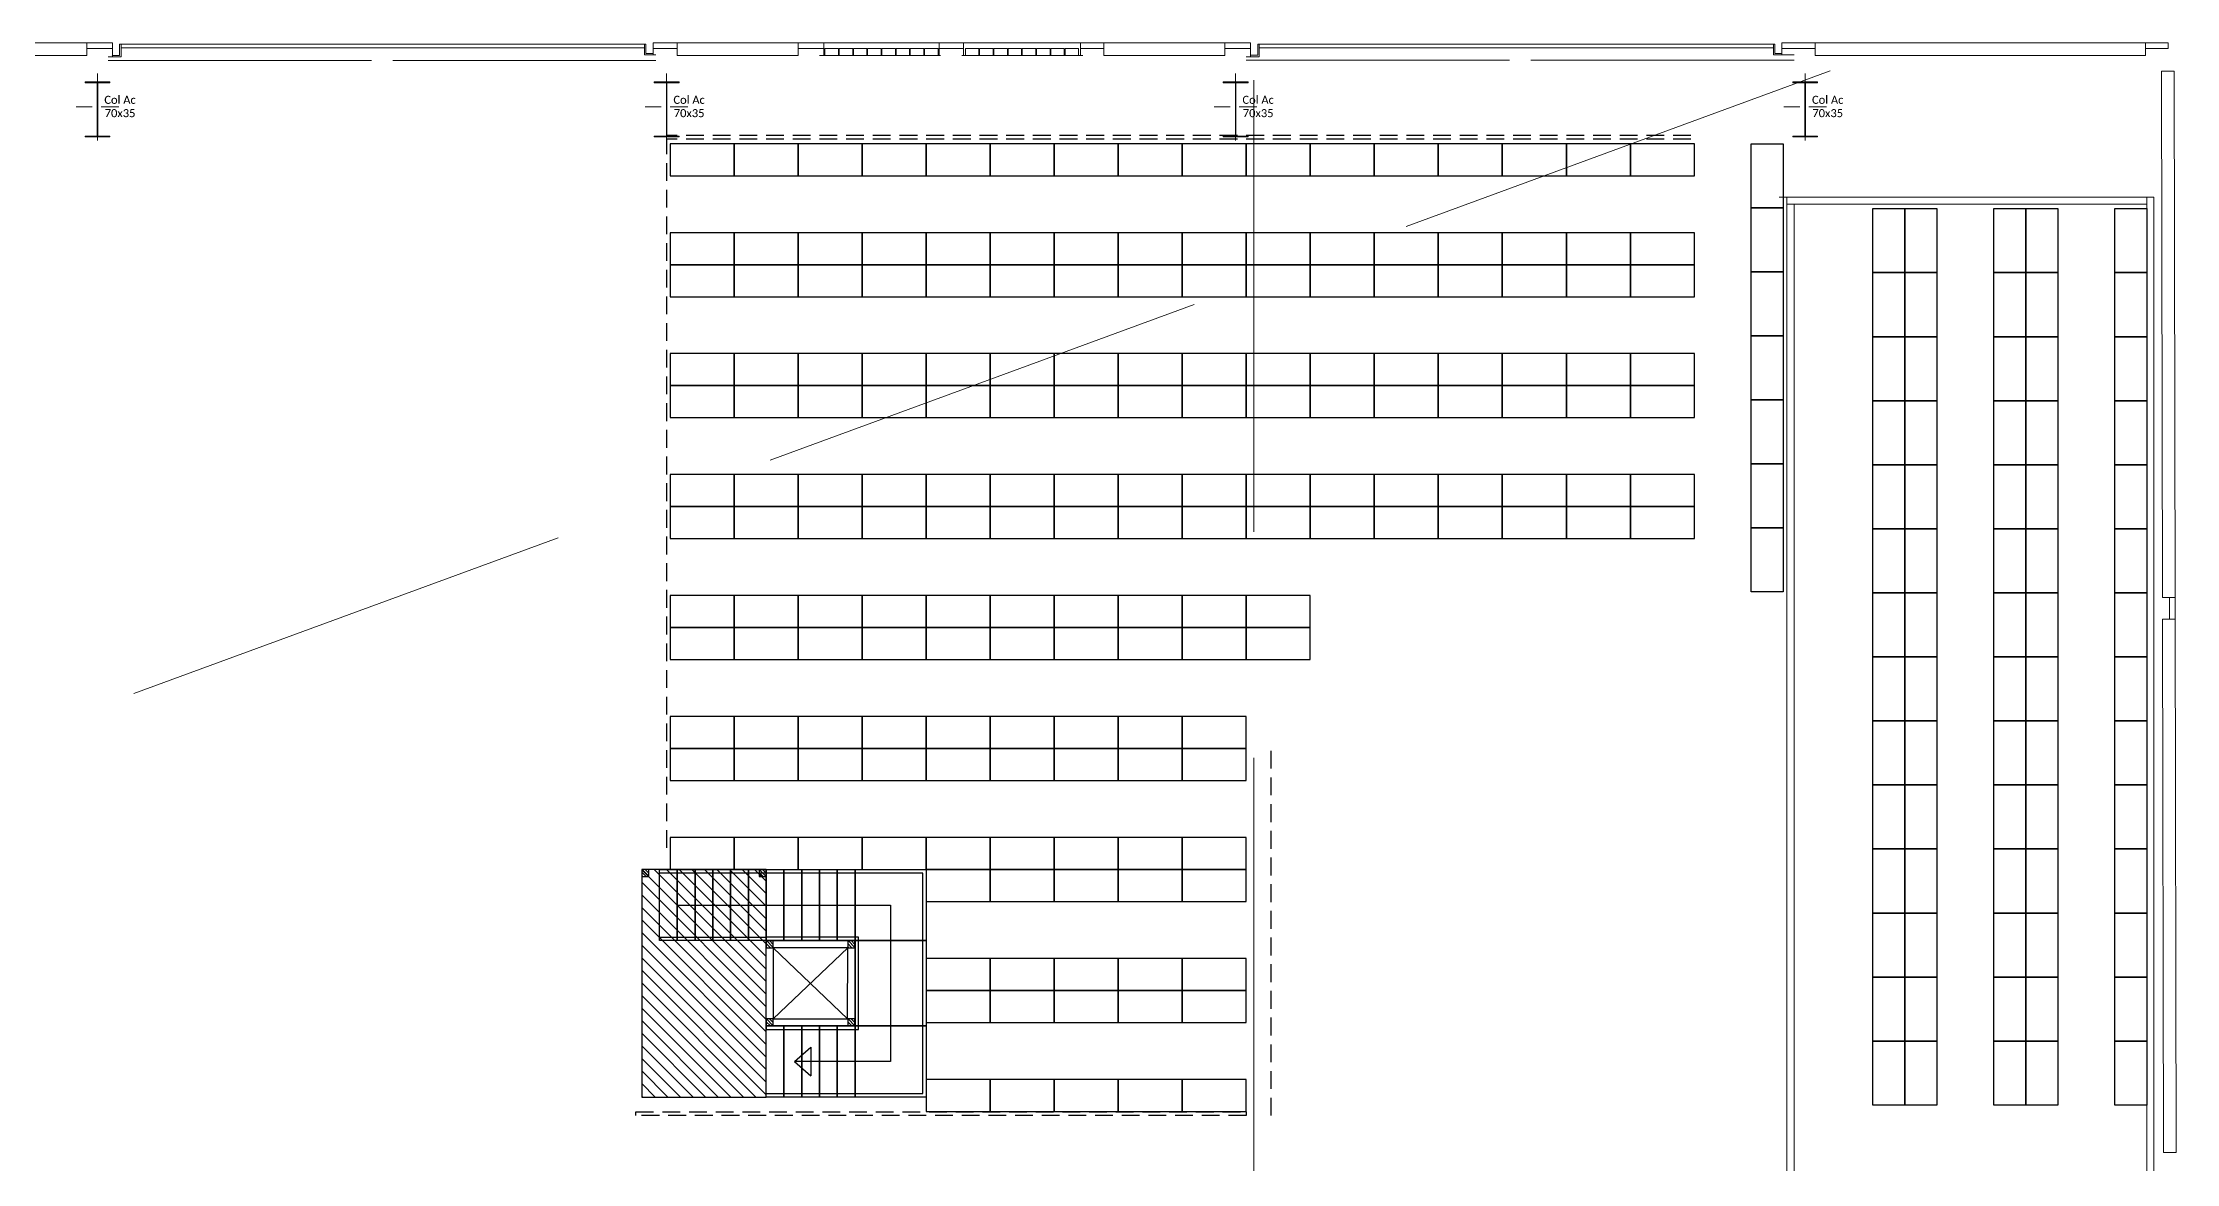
# Model space of a CAD drawing. Header units: millimetres. Extents: x 14 to 290, y 66 to 213.
# Drawn here: x 260.06 to 290.05, y 193.54 to 209.29 of the extents above; entities that cross this region are included whole.
import ezdxf

# ---------------------------------------------------------------- set-up
doc = ezdxf.new("R2010")
doc.units = ezdxf.units.MM
for name, pattern in [('HIDDEN', [9.525, 6.35, -3.175]), ('IRI-OCASA-Layout R 9$0$HIDDEN', [0.375, 0.25, -0.125]), ('OCASA_TODAS_r08$0$HIDDEN', [0.375, 0.25, -0.125])]:
    doc.linetypes.add(name, pattern=pattern)
for name, color, linetype, lineweight in [('IRI-OCASA-Layout R 9$0$OCA-Paneles TERMICO', 252, 'Continuous', 15), ('OCASA_TODAS_r08$0$00-', 252, 'Continuous', 15), ('OCASA_TODAS_r08$0$CERRAMIENTO CHAPA', 252, 'Continuous', 20), ('OCASA_TODAS_r08$0$COLUMNAS ACERO', 252, 'Continuous', 20), ('OCASA_TODAS_r08$0$DESCRIP COLUMNAS', 252, 'Continuous', 20), ('OCASA_TODAS_r08$0$EJES COL FE', 252, 'Continuous', 20), ('OCASA_TODAS_r08$0$LINEA_DE_PROYECCION', 252, 'HIDDEN', 15), ('OCASA_TODAS_r08$0$MURO BLOQUE CEMENTO 18', 252, 'Continuous', 20), ('OCASA_TODAS_r08$0$MURO BLOQUE CEMENTO 8', 252, 'Continuous', 20), ('OCASA_TODAS_r08$0$MURO LADRILLO VIDRIO', 252, 'Continuous', 20)]:
    doc.layers.add(name, color=color, linetype=linetype, lineweight=lineweight)
for name, color, linetype in [('IRI-OCASA-Layout R 9$0$OCA_ESCALERAS LIVIANAS', 252, 'Continuous'), ('IRI-OCASA-Layout R 9$0$OCA_EST-Bandeja', 252, 'Continuous'), ('IRI-OCASA-Layout R 9$0$OCA_Rejas', 252, 'IRI-OCASA-Layout R 9$0$HIDDEN')]:
    doc.layers.add(name, color=color, linetype=linetype)
doc.styles.add('OCASA_TODAS_r08$0$Standard', font='txt')

# ---------------------------------------------------------------- blocks, each defined once
blk = doc.blocks.new('OCASA_TODAS_r08$0$COL ACERO 75 X 50')
at = {"layer": 'OCASA_TODAS_r08$0$EJES COL FE', "color": 252, "linetype": 'OCASA_TODAS_r08$0$HIDDEN'}
for p, q in [((104.763401, -684.220664, -0.572955), (104.763401, -683.620664, -0.572955)), ((105.229249, -683.920664, -0.572955), (104.288401, -683.920664, -0.572955))]:
    blk.add_line(p, q, dxfattribs=at)
at = {"layer": 'OCASA_TODAS_r08$0$DESCRIP COLUMNAS', "insert": (104.916559, -683.868448, -0.372955), "char_height": 0.1125, "attachment_point": 1, "rotation": 270, "style": 'OCASA_TODAS_r08$0$Standard'}
blk.add_mtext_dynamic_manual_height_columns('\\pxqc;{\\fCalibri Light|b0|i0|c0|p34;Col Ac \\P70x35}', width=0.737699, gutter_width=12.5, heights=[0], dxfattribs=at)
blk = doc.blocks.new('OCASA_TODAS_r08$0$Columna nave 1')
at = {"layer": 'OCASA_TODAS_r08$0$00-', "color": 4}
for points in [[(-175, 374.798322), (175, 374.798322), (175, 387.498322), (-175, 387.498322)], [(-3.2, -374.801678), (3.2, -374.801678), (3.2, 374.798322), (-3.2, 374.798322)], [(-175, -387.498322), (175, -387.498322), (175, -374.798322), (-175, -374.798322)]]:
    blk.add_lwpolyline(points, close=True, dxfattribs=at)
blk = doc.blocks.new('IRI-OCASA-Layout R 9$0$OCA_escalera livianas')
h = blk.add_hatch()
h.set_pattern_fill('ANSI31', color=256, angle=-90, style=0)
h.set_pattern_definition([(315, (-458.00242, 761.54141), (0.088388348, 0.088388348), [])])
h.paths.add_polyline_path([(-162.612, -194.678), (-162.612, -192.928), (-159.412, -192.928), (-159.412, -194.678), (-161.612, -194.678)])
h = blk.add_hatch()
h.set_pattern_fill('ANSI31', color=256, scale=0.25, angle=-90, style=0)
h.set_pattern_definition([(315, (-461.102386, 761.53872), (0.0220970869, 0.0220970869), [])])
edge = h.paths.add_edge_path()
edge.add_line((-162.612, -192.93), (-162.512, -192.93))
edge.add_line((-162.512, -192.93), (-162.512, -193.03))
edge.add_line((-162.512, -193.03), (-162.612, -193.03))
edge.add_line((-162.612, -193.03), (-162.612, -192.928))
h = blk.add_hatch()
h.set_pattern_fill('ANSI31', color=256, scale=0.25, angle=-90, style=0)
h.set_pattern_definition([(315, (-461.10235, 759.89141), (0.0220970869, 0.0220970869), [])])
edge = h.paths.add_edge_path()
edge.add_line((-162.612, -194.578), (-162.512, -194.578))
edge.add_line((-162.512, -194.578), (-162.512, -194.678))
edge.add_line((-162.512, -194.678), (-162.612, -194.678))
edge.add_line((-162.612, -194.678), (-162.612, -194.575))
h = blk.add_hatch()
h.set_pattern_fill('ANSI31', color=256, scale=0.25, angle=-90, style=0)
h.set_pattern_definition([(315, (-460.102316, 759.79141), (0.0220970869, 0.0220970869), [])])
edge = h.paths.add_edge_path()
edge.add_line((-161.612, -194.678), (-161.512, -194.678))
edge.add_line((-161.512, -194.678), (-161.512, -194.778))
edge.add_line((-161.512, -194.778), (-161.612, -194.778))
edge.add_line((-161.612, -194.778), (-161.612, -194.675))
h = blk.add_hatch()
h.set_pattern_fill('ANSI31', color=256, scale=0.25, angle=-90, style=0)
h.set_pattern_definition([(315, (-459.002352, 759.79141), (0.0220970869, 0.0220970869), [])])
edge = h.paths.add_edge_path()
edge.add_line((-160.512, -194.678), (-160.412, -194.678))
edge.add_line((-160.412, -194.678), (-160.412, -194.778))
edge.add_line((-160.412, -194.778), (-160.512, -194.778))
edge.add_line((-160.512, -194.778), (-160.512, -194.675))
h = blk.add_hatch()
h.set_pattern_fill('ANSI31', color=256, scale=0.25, angle=-90, style=0)
h.set_pattern_definition([(315, (-460.102316, 758.644097), (0.0220970869, 0.0220970869), [])])
edge = h.paths.add_edge_path()
edge.add_line((-161.612, -195.825), (-161.512, -195.825))
edge.add_line((-161.512, -195.825), (-161.512, -195.925))
edge.add_line((-161.512, -195.925), (-161.612, -195.925))
edge.add_line((-161.612, -195.925), (-161.612, -195.822))
h = blk.add_hatch()
h.set_pattern_fill('ANSI31', color=256, scale=0.25, angle=-90, style=0)
h.set_pattern_definition([(315, (-459.002352, 758.644097), (0.0220970869, 0.0220970869), [])])
edge = h.paths.add_edge_path()
edge.add_line((-160.512, -195.825), (-160.412, -195.825))
edge.add_line((-160.412, -195.825), (-160.412, -195.925))
edge.add_line((-160.412, -195.925), (-160.512, -195.925))
edge.add_line((-160.512, -195.925), (-160.512, -195.822))
for points in [[(-162.612, -194.678), (-162.612, -192.928), (-159.412, -192.928), (-159.412, -194.678), (-161.612, -194.678), (-161.612, -194.678), (-162.612, -194.678)], [(-162.612, -192.93), (-162.512, -192.93), (-162.512, -193.03), (-162.612, -193.03), (-162.612, -192.928), (-162.612, -192.928)], [(-161.612, -193.178), (-162.612, -193.178), (-162.612, -193.428), (-161.612, -193.428), (-161.612, -193.178)], [(-162.612, -193.178), (-162.612, -194.678), (-162.562, -194.678), (-162.562, -193.178), (-162.612, -193.178)], [(-161.612, -193.428), (-162.612, -193.428), (-162.612, -193.678), (-161.612, -193.678), (-161.612, -193.428)], [(-162.112, -193.428), (-162.112, -193.428), (-162.112, -196.428), (-159.912, -196.428), (-159.912, -195.078)], [(-161.662, -193.178), (-161.662, -194.678), (-161.612, -194.678), (-161.612, -193.178), (-161.662, -193.178)], [(-161.612, -193.678), (-162.612, -193.678), (-162.612, -193.928), (-161.612, -193.928), (-161.612, -193.678)], [(-161.612, -193.928), (-162.612, -193.928), (-162.612, -194.178), (-161.612, -194.178), (-161.612, -193.928)], [(-161.612, -194.178), (-162.612, -194.178), (-162.612, -194.428), (-161.612, -194.428), (-161.612, -194.178)], [(-161.612, -194.428), (-162.612, -194.428), (-162.612, -194.678), (-161.612, -194.678), (-161.612, -194.428)], [(-162.612, -194.58), (-162.512, -194.58), (-162.512, -194.68), (-162.612, -194.68), (-162.612, -194.578), (-162.612, -194.578)], [(-162.612, -194.678), (-162.612, -196.928), (-159.412, -196.928), (-159.412, -194.678), (-159.462, -194.678), (-159.462, -196.878), (-162.562, -196.878), (-162.562, -194.678), (-162.612, -194.678)], [(-161.612, -194.678), (-162.612, -194.678), (-162.612, -194.928), (-161.612, -194.928), (-161.612, -194.678)], [(-161.612, -194.928), (-162.612, -194.928), (-162.612, -195.178), (-161.612, -195.178), (-161.612, -194.928)], [(-161.612, -194.678), (-161.612, -195.928), (-160.412, -195.928), (-160.412, -194.678), (-160.362, -194.678), (-160.362, -195.978), (-161.662, -195.978), (-161.662, -194.678), (-161.612, -194.678)], [(-161.612, -194.678), (-161.512, -194.678), (-161.512, -194.778), (-161.612, -194.778), (-161.612, -194.675), (-161.612, -194.675)], [(-161.512, -194.778), (-160.512, -194.778), (-160.512, -195.822), (-161.512, -195.825), (-161.512, -194.778)], [(-161.512, -194.778), (-160.512, -195.822)], [(-160.512, -194.778), (-161.512, -195.825)], [(-160.512, -194.678), (-160.412, -194.678), (-160.412, -194.778), (-160.512, -194.778), (-160.512, -194.675), (-160.512, -194.675)], [(-159.412, -194.678), (-160.412, -194.678), (-160.412, -194.928), (-159.412, -194.928), (-159.412, -194.678)], [(-159.412, -194.928), (-160.412, -194.928), (-160.412, -195.178), (-159.412, -195.178), (-159.412, -194.928)], [(-161.612, -195.178), (-162.612, -195.178), (-162.612, -195.428), (-161.612, -195.428), (-161.612, -195.178)], [(-159.412, -195.178), (-160.412, -195.178), (-160.412, -195.428), (-159.412, -195.428), (-159.412, -195.178)], [(-159.912, -195.078), (-160.112, -195.308)], [(-159.912, -195.078), (-159.712, -195.308)], [(-161.612, -195.428), (-162.612, -195.428), (-162.612, -195.678), (-161.612, -195.678), (-161.612, -195.428)], [(-159.412, -195.428), (-160.412, -195.428), (-160.412, -195.678), (-159.412, -195.678), (-159.412, -195.428)], [(-160.112, -195.308), (-159.712, -195.308)], [(-161.612, -195.678), (-162.612, -195.678), (-162.612, -195.928), (-161.612, -195.928), (-161.612, -195.678)], [(-161.612, -195.825), (-161.512, -195.825), (-161.512, -195.925), (-161.612, -195.925), (-161.612, -195.822), (-161.612, -195.822)], [(-160.512, -195.825), (-160.412, -195.825), (-160.412, -195.925), (-160.512, -195.925), (-160.512, -195.822), (-160.512, -195.822)], [(-159.412, -195.678), (-160.412, -195.678), (-160.412, -195.928), (-159.412, -195.928), (-159.412, -195.678)], [(-162.612, -195.928), (-162.612, -196.928), (-161.612, -196.928), (-161.612, -195.928), (-162.612, -195.928)], [(-161.612, -195.928), (-161.612, -196.928), (-160.412, -196.928), (-160.412, -195.928), (-161.612, -195.928)], [(-160.412, -195.928), (-160.412, -196.928), (-159.412, -196.928), (-159.412, -195.928), (-160.412, -195.928)]]:
    blk.add_lwpolyline(points)

msp = doc.modelspace()

# ---------------------------------------------------------------- linework, layer by layer
at = {"layer": 'IRI-OCASA-Layout R 9$0$OCA-Paneles TERMICO'}
for p, q in [((284.47, 207.122, 0), (289.737, 207.122, 0)), ((284.57, 207.022, 0), (289.637, 207.022, 0)), ((284.578, 170.675, 0), (284.578, 207.122, 0)), ((284.578, 170.675, 0), (284.578, 207.122, 0)), ((284.678, 170.937, 0), (284.678, 207.022, 0)), ((289.637, 187.98, 0), (289.637, 207.122, 0)), ((289.737, 170.675, 0), (289.737, 207.122, 0)), ((289.737, 170.672, 0), (289.737, 207.119, 0))]:
    msp.add_line(p, q, dxfattribs=at)
at = {"layer": 'IRI-OCASA-Layout R 9$0$OCA_EST-Bandeja', "elevation": 0}
for points in [[(269.777, 207.872), (268.877, 207.872), (268.877, 207.422), (269.777, 207.422), (269.777, 207.872)], [(270.677, 207.872), (269.777, 207.872), (269.777, 207.422), (270.677, 207.422), (270.677, 207.872)], [(271.577, 207.872), (270.677, 207.872), (270.677, 207.422), (271.577, 207.422), (271.577, 207.872)], [(272.477, 207.872), (271.577, 207.872), (271.577, 207.422), (272.477, 207.422), (272.477, 207.872)], [(273.377, 207.872), (272.477, 207.872), (272.477, 207.422), (273.377, 207.422), (273.377, 207.872)], [(274.277, 207.872), (273.377, 207.872), (273.377, 207.422), (274.277, 207.422), (274.277, 207.872)], [(275.177, 207.872), (274.277, 207.872), (274.277, 207.422), (275.177, 207.422), (275.177, 207.872)], [(276.077, 207.872), (275.177, 207.872), (275.177, 207.422), (276.077, 207.422), (276.077, 207.872)], [(276.977, 207.872), (276.077, 207.872), (276.077, 207.422), (276.977, 207.422), (276.977, 207.872)], [(277.877, 207.872), (276.977, 207.872), (276.977, 207.422), (277.877, 207.422), (277.877, 207.872)], [(278.777, 207.872), (277.877, 207.872), (277.877, 207.422), (278.777, 207.422), (278.777, 207.872)], [(279.677, 207.872), (278.777, 207.872), (278.777, 207.422), (279.677, 207.422), (279.677, 207.872)], [(280.577, 207.872), (279.677, 207.872), (279.677, 207.422), (280.577, 207.422), (280.577, 207.872)], [(281.477, 207.872), (280.577, 207.872), (280.577, 207.422), (281.477, 207.422), (281.477, 207.872)], [(282.377, 207.872), (281.477, 207.872), (281.477, 207.422), (282.377, 207.422), (282.377, 207.872)], [(283.277, 207.872), (282.377, 207.872), (282.377, 207.422), (283.277, 207.422), (283.277, 207.872)], [(284.077, 206.972), (284.077, 207.872), (284.527, 207.872), (284.527, 206.972), (284.077, 206.972)], [(284.077, 206.072), (284.077, 206.972), (284.527, 206.972), (284.527, 206.072), (284.077, 206.072)], [(285.787, 206.06), (285.787, 206.96), (286.237, 206.96), (286.237, 206.06), (285.787, 206.06)], [(286.237, 206.06), (286.237, 206.96), (286.687, 206.96), (286.687, 206.06), (286.237, 206.06)], [(287.487, 206.06), (287.487, 206.96), (287.937, 206.96), (287.937, 206.06), (287.487, 206.06)], [(287.937, 206.06), (287.937, 206.96), (288.387, 206.96), (288.387, 206.06), (287.937, 206.06)], [(289.187, 206.06), (289.187, 206.96), (289.637, 206.96), (289.637, 206.06), (289.187, 206.06)], [(269.777, 206.622), (268.877, 206.622), (268.877, 206.172), (269.777, 206.172), (269.777, 206.622)], [(270.677, 206.622), (269.777, 206.622), (269.777, 206.172), (270.677, 206.172), (270.677, 206.622)], [(271.577, 206.622), (270.677, 206.622), (270.677, 206.172), (271.577, 206.172), (271.577, 206.622)], [(272.477, 206.622), (271.577, 206.622), (271.577, 206.172), (272.477, 206.172), (272.477, 206.622)], [(273.377, 206.622), (272.477, 206.622), (272.477, 206.172), (273.377, 206.172), (273.377, 206.622)], [(274.277, 206.622), (273.377, 206.622), (273.377, 206.172), (274.277, 206.172), (274.277, 206.622)], [(275.177, 206.622), (274.277, 206.622), (274.277, 206.172), (275.177, 206.172), (275.177, 206.622)], [(276.077, 206.622), (275.177, 206.622), (275.177, 206.172), (276.077, 206.172), (276.077, 206.622)], [(276.977, 206.622), (276.077, 206.622), (276.077, 206.172), (276.977, 206.172), (276.977, 206.622)], [(277.877, 206.622), (276.977, 206.622), (276.977, 206.172), (277.877, 206.172), (277.877, 206.622)], [(278.777, 206.622), (277.877, 206.622), (277.877, 206.172), (278.777, 206.172), (278.777, 206.622)], [(279.677, 206.622), (278.777, 206.622), (278.777, 206.172), (279.677, 206.172), (279.677, 206.622)], [(280.577, 206.622), (279.677, 206.622), (279.677, 206.172), (280.577, 206.172), (280.577, 206.622)], [(281.477, 206.622), (280.577, 206.622), (280.577, 206.172), (281.477, 206.172), (281.477, 206.622)], [(282.377, 206.622), (281.477, 206.622), (281.477, 206.172), (282.377, 206.172), (282.377, 206.622)], [(283.277, 206.622), (282.377, 206.622), (282.377, 206.172), (283.277, 206.172), (283.277, 206.622)], [(269.777, 206.172), (268.877, 206.172), (268.877, 205.722), (269.777, 205.722), (269.777, 206.172)], [(270.677, 206.172), (269.777, 206.172), (269.777, 205.722), (270.677, 205.722), (270.677, 206.172)], [(271.577, 206.172), (270.677, 206.172), (270.677, 205.722), (271.577, 205.722), (271.577, 206.172)], [(272.477, 206.172), (271.577, 206.172), (271.577, 205.722), (272.477, 205.722), (272.477, 206.172)], [(273.377, 206.172), (272.477, 206.172), (272.477, 205.722), (273.377, 205.722), (273.377, 206.172)], [(274.277, 206.172), (273.377, 206.172), (273.377, 205.722), (274.277, 205.722), (274.277, 206.172)], [(275.177, 206.172), (274.277, 206.172), (274.277, 205.722), (275.177, 205.722), (275.177, 206.172)], [(276.077, 206.172), (275.177, 206.172), (275.177, 205.722), (276.077, 205.722), (276.077, 206.172)], [(276.977, 206.172), (276.077, 206.172), (276.077, 205.722), (276.977, 205.722), (276.977, 206.172)], [(277.877, 206.172), (276.977, 206.172), (276.977, 205.722), (277.877, 205.722), (277.877, 206.172)], [(278.777, 206.172), (277.877, 206.172), (277.877, 205.722), (278.777, 205.722), (278.777, 206.172)], [(279.677, 206.172), (278.777, 206.172), (278.777, 205.722), (279.677, 205.722), (279.677, 206.172)], [(280.577, 206.172), (279.677, 206.172), (279.677, 205.722), (280.577, 205.722), (280.577, 206.172)], [(281.477, 206.172), (280.577, 206.172), (280.577, 205.722), (281.477, 205.722), (281.477, 206.172)], [(282.377, 206.172), (281.477, 206.172), (281.477, 205.722), (282.377, 205.722), (282.377, 206.172)], [(283.277, 206.172), (282.377, 206.172), (282.377, 205.722), (283.277, 205.722), (283.277, 206.172)], [(284.077, 205.172), (284.077, 206.072), (284.527, 206.072), (284.527, 205.172), (284.077, 205.172)], [(285.787, 205.16), (285.787, 206.06), (286.237, 206.06), (286.237, 205.16), (285.787, 205.16)], [(286.237, 205.16), (286.237, 206.06), (286.687, 206.06), (286.687, 205.16), (286.237, 205.16)], [(287.487, 205.16), (287.487, 206.06), (287.937, 206.06), (287.937, 205.16), (287.487, 205.16)], [(287.937, 205.16), (287.937, 206.06), (288.387, 206.06), (288.387, 205.16), (287.937, 205.16)], [(289.187, 205.16), (289.187, 206.06), (289.637, 206.06), (289.637, 205.16), (289.187, 205.16)], [(284.077, 204.272), (284.077, 205.172), (284.527, 205.172), (284.527, 204.272), (284.077, 204.272)], [(269.777, 204.922), (268.877, 204.922), (268.877, 204.472), (269.777, 204.472), (269.777, 204.922)], [(270.677, 204.922), (269.777, 204.922), (269.777, 204.472), (270.677, 204.472), (270.677, 204.922)], [(271.577, 204.922), (270.677, 204.922), (270.677, 204.472), (271.577, 204.472), (271.577, 204.922)], [(272.477, 204.922), (271.577, 204.922), (271.577, 204.472), (272.477, 204.472), (272.477, 204.922)], [(273.377, 204.922), (272.477, 204.922), (272.477, 204.472), (273.377, 204.472), (273.377, 204.922)], [(274.277, 204.922), (273.377, 204.922), (273.377, 204.472), (274.277, 204.472), (274.277, 204.922)], [(275.177, 204.922), (274.277, 204.922), (274.277, 204.472), (275.177, 204.472), (275.177, 204.922)], [(276.077, 204.922), (275.177, 204.922), (275.177, 204.472), (276.077, 204.472), (276.077, 204.922)], [(276.977, 204.922), (276.077, 204.922), (276.077, 204.472), (276.977, 204.472), (276.977, 204.922)], [(277.877, 204.922), (276.977, 204.922), (276.977, 204.472), (277.877, 204.472), (277.877, 204.922)], [(278.777, 204.922), (277.877, 204.922), (277.877, 204.472), (278.777, 204.472), (278.777, 204.922)], [(279.677, 204.922), (278.777, 204.922), (278.777, 204.472), (279.677, 204.472), (279.677, 204.922)], [(280.577, 204.922), (279.677, 204.922), (279.677, 204.472), (280.577, 204.472), (280.577, 204.922)], [(281.477, 204.922), (280.577, 204.922), (280.577, 204.472), (281.477, 204.472), (281.477, 204.922)], [(282.377, 204.922), (281.477, 204.922), (281.477, 204.472), (282.377, 204.472), (282.377, 204.922)], [(283.277, 204.922), (282.377, 204.922), (282.377, 204.472), (283.277, 204.472), (283.277, 204.922)], [(285.787, 204.26), (285.787, 205.16), (286.237, 205.16), (286.237, 204.26), (285.787, 204.26)], [(286.237, 204.26), (286.237, 205.16), (286.687, 205.16), (286.687, 204.26), (286.237, 204.26)], [(287.487, 204.26), (287.487, 205.16), (287.937, 205.16), (287.937, 204.26), (287.487, 204.26)], [(287.937, 204.26), (287.937, 205.16), (288.387, 205.16), (288.387, 204.26), (287.937, 204.26)], [(289.187, 204.26), (289.187, 205.16), (289.637, 205.16), (289.637, 204.26), (289.187, 204.26)], [(269.777, 204.472), (268.877, 204.472), (268.877, 204.022), (269.777, 204.022), (269.777, 204.472)], [(270.677, 204.472), (269.777, 204.472), (269.777, 204.022), (270.677, 204.022), (270.677, 204.472)], [(271.577, 204.472), (270.677, 204.472), (270.677, 204.022), (271.577, 204.022), (271.577, 204.472)], [(272.477, 204.472), (271.577, 204.472), (271.577, 204.022), (272.477, 204.022), (272.477, 204.472)], [(273.377, 204.472), (272.477, 204.472), (272.477, 204.022), (273.377, 204.022), (273.377, 204.472)], [(274.277, 204.472), (273.377, 204.472), (273.377, 204.022), (274.277, 204.022), (274.277, 204.472)], [(275.177, 204.472), (274.277, 204.472), (274.277, 204.022), (275.177, 204.022), (275.177, 204.472)], [(276.077, 204.472), (275.177, 204.472), (275.177, 204.022), (276.077, 204.022), (276.077, 204.472)], [(276.977, 204.472), (276.077, 204.472), (276.077, 204.022), (276.977, 204.022), (276.977, 204.472)], [(277.877, 204.472), (276.977, 204.472), (276.977, 204.022), (277.877, 204.022), (277.877, 204.472)], [(278.777, 204.472), (277.877, 204.472), (277.877, 204.022), (278.777, 204.022), (278.777, 204.472)], [(279.677, 204.472), (278.777, 204.472), (278.777, 204.022), (279.677, 204.022), (279.677, 204.472)], [(280.577, 204.472), (279.677, 204.472), (279.677, 204.022), (280.577, 204.022), (280.577, 204.472)], [(281.477, 204.472), (280.577, 204.472), (280.577, 204.022), (281.477, 204.022), (281.477, 204.472)], [(282.377, 204.472), (281.477, 204.472), (281.477, 204.022), (282.377, 204.022), (282.377, 204.472)], [(283.277, 204.472), (282.377, 204.472), (282.377, 204.022), (283.277, 204.022), (283.277, 204.472)], [(284.077, 203.372), (284.077, 204.272), (284.527, 204.272), (284.527, 203.372), (284.077, 203.372)], [(285.787, 203.36), (285.787, 204.26), (286.237, 204.26), (286.237, 203.36), (285.787, 203.36)], [(286.237, 203.36), (286.237, 204.26), (286.687, 204.26), (286.687, 203.36), (286.237, 203.36)], [(287.487, 203.36), (287.487, 204.26), (287.937, 204.26), (287.937, 203.36), (287.487, 203.36)], [(287.937, 203.36), (287.937, 204.26), (288.387, 204.26), (288.387, 203.36), (287.937, 203.36)], [(289.187, 203.36), (289.187, 204.26), (289.637, 204.26), (289.637, 203.36), (289.187, 203.36)], [(284.077, 202.472), (284.077, 203.372), (284.527, 203.372), (284.527, 202.472), (284.077, 202.472)], [(269.777, 203.222), (268.877, 203.222), (268.877, 202.772), (269.777, 202.772), (269.777, 203.222)], [(270.677, 203.222), (269.777, 203.222), (269.777, 202.772), (270.677, 202.772), (270.677, 203.222)], [(271.577, 203.222), (270.677, 203.222), (270.677, 202.772), (271.577, 202.772), (271.577, 203.222)], [(272.477, 203.222), (271.577, 203.222), (271.577, 202.772), (272.477, 202.772), (272.477, 203.222)], [(273.377, 203.222), (272.477, 203.222), (272.477, 202.772), (273.377, 202.772), (273.377, 203.222)], [(274.277, 203.222), (273.377, 203.222), (273.377, 202.772), (274.277, 202.772), (274.277, 203.222)], [(275.177, 203.222), (274.277, 203.222), (274.277, 202.772), (275.177, 202.772), (275.177, 203.222)], [(276.077, 203.222), (275.177, 203.222), (275.177, 202.772), (276.077, 202.772), (276.077, 203.222)], [(276.977, 203.222), (276.077, 203.222), (276.077, 202.772), (276.977, 202.772), (276.977, 203.222)], [(277.877, 203.222), (276.977, 203.222), (276.977, 202.772), (277.877, 202.772), (277.877, 203.222)], [(278.777, 203.222), (277.877, 203.222), (277.877, 202.772), (278.777, 202.772), (278.777, 203.222)], [(279.677, 203.222), (278.777, 203.222), (278.777, 202.772), (279.677, 202.772), (279.677, 203.222)], [(280.577, 203.222), (279.677, 203.222), (279.677, 202.772), (280.577, 202.772), (280.577, 203.222)], [(281.477, 203.222), (280.577, 203.222), (280.577, 202.772), (281.477, 202.772), (281.477, 203.222)], [(282.377, 203.222), (281.477, 203.222), (281.477, 202.772), (282.377, 202.772), (282.377, 203.222)], [(283.277, 203.222), (282.377, 203.222), (282.377, 202.772), (283.277, 202.772), (283.277, 203.222)], [(285.787, 202.46), (285.787, 203.36), (286.237, 203.36), (286.237, 202.46), (285.787, 202.46)], [(286.237, 202.46), (286.237, 203.36), (286.687, 203.36), (286.687, 202.46), (286.237, 202.46)], [(287.487, 202.46), (287.487, 203.36), (287.937, 203.36), (287.937, 202.46), (287.487, 202.46)], [(287.937, 202.46), (287.937, 203.36), (288.387, 203.36), (288.387, 202.46), (287.937, 202.46)], [(289.187, 202.46), (289.187, 203.36), (289.637, 203.36), (289.637, 202.46), (289.187, 202.46)], [(269.777, 202.772), (268.877, 202.772), (268.877, 202.322), (269.777, 202.322), (269.777, 202.772)], [(270.677, 202.772), (269.777, 202.772), (269.777, 202.322), (270.677, 202.322), (270.677, 202.772)], [(271.577, 202.772), (270.677, 202.772), (270.677, 202.322), (271.577, 202.322), (271.577, 202.772)], [(272.477, 202.772), (271.577, 202.772), (271.577, 202.322), (272.477, 202.322), (272.477, 202.772)], [(273.377, 202.772), (272.477, 202.772), (272.477, 202.322), (273.377, 202.322), (273.377, 202.772)], [(274.277, 202.772), (273.377, 202.772), (273.377, 202.322), (274.277, 202.322), (274.277, 202.772)], [(275.177, 202.772), (274.277, 202.772), (274.277, 202.322), (275.177, 202.322), (275.177, 202.772)], [(276.077, 202.772), (275.177, 202.772), (275.177, 202.322), (276.077, 202.322), (276.077, 202.772)], [(276.977, 202.772), (276.077, 202.772), (276.077, 202.322), (276.977, 202.322), (276.977, 202.772)], [(277.877, 202.772), (276.977, 202.772), (276.977, 202.322), (277.877, 202.322), (277.877, 202.772)], [(278.777, 202.772), (277.877, 202.772), (277.877, 202.322), (278.777, 202.322), (278.777, 202.772)], [(279.677, 202.772), (278.777, 202.772), (278.777, 202.322), (279.677, 202.322), (279.677, 202.772)], [(280.577, 202.772), (279.677, 202.772), (279.677, 202.322), (280.577, 202.322), (280.577, 202.772)], [(281.477, 202.772), (280.577, 202.772), (280.577, 202.322), (281.477, 202.322), (281.477, 202.772)], [(282.377, 202.772), (281.477, 202.772), (281.477, 202.322), (282.377, 202.322), (282.377, 202.772)], [(283.277, 202.772), (282.377, 202.772), (282.377, 202.322), (283.277, 202.322), (283.277, 202.772)], [(284.077, 201.572), (284.077, 202.472), (284.527, 202.472), (284.527, 201.572), (284.077, 201.572)], [(285.787, 201.56), (285.787, 202.46), (286.237, 202.46), (286.237, 201.56), (285.787, 201.56)], [(286.237, 201.56), (286.237, 202.46), (286.687, 202.46), (286.687, 201.56), (286.237, 201.56)], [(287.487, 201.56), (287.487, 202.46), (287.937, 202.46), (287.937, 201.56), (287.487, 201.56)], [(287.937, 201.56), (287.937, 202.46), (288.387, 202.46), (288.387, 201.56), (287.937, 201.56)], [(289.187, 201.56), (289.187, 202.46), (289.637, 202.46), (289.637, 201.56), (289.187, 201.56)], [(269.777, 201.522), (268.877, 201.522), (268.877, 201.072), (269.777, 201.072), (269.777, 201.522)], [(270.677, 201.522), (269.777, 201.522), (269.777, 201.072), (270.677, 201.072), (270.677, 201.522)], [(271.577, 201.522), (270.677, 201.522), (270.677, 201.072), (271.577, 201.072), (271.577, 201.522)], [(272.477, 201.522), (271.577, 201.522), (271.577, 201.072), (272.477, 201.072), (272.477, 201.522)], [(273.377, 201.522), (272.477, 201.522), (272.477, 201.072), (273.377, 201.072), (273.377, 201.522)], [(274.277, 201.522), (273.377, 201.522), (273.377, 201.072), (274.277, 201.072), (274.277, 201.522)], [(275.177, 201.522), (274.277, 201.522), (274.277, 201.072), (275.177, 201.072), (275.177, 201.522)], [(276.077, 201.522), (275.177, 201.522), (275.177, 201.072), (276.077, 201.072), (276.077, 201.522)], [(276.977, 201.522), (276.077, 201.522), (276.077, 201.072), (276.977, 201.072), (276.977, 201.522)], [(277.877, 201.522), (276.977, 201.522), (276.977, 201.072), (277.877, 201.072), (277.877, 201.522)], [(285.787, 200.66), (285.787, 201.56), (286.237, 201.56), (286.237, 200.66), (285.787, 200.66)], [(286.237, 200.66), (286.237, 201.56), (286.687, 201.56), (286.687, 200.66), (286.237, 200.66)], [(287.487, 200.66), (287.487, 201.56), (287.937, 201.56), (287.937, 200.66), (287.487, 200.66)], [(287.937, 200.66), (287.937, 201.56), (288.387, 201.56), (288.387, 200.66), (287.937, 200.66)], [(289.187, 200.66), (289.187, 201.56), (289.637, 201.56), (289.637, 200.66), (289.187, 200.66)], [(269.777, 201.072), (268.877, 201.072), (268.877, 200.622), (269.777, 200.622), (269.777, 201.072)], [(270.677, 201.072), (269.777, 201.072), (269.777, 200.622), (270.677, 200.622), (270.677, 201.072)], [(271.577, 201.072), (270.677, 201.072), (270.677, 200.622), (271.577, 200.622), (271.577, 201.072)], [(272.477, 201.072), (271.577, 201.072), (271.577, 200.622), (272.477, 200.622), (272.477, 201.072)], [(273.377, 201.072), (272.477, 201.072), (272.477, 200.622), (273.377, 200.622), (273.377, 201.072)], [(274.277, 201.072), (273.377, 201.072), (273.377, 200.622), (274.277, 200.622), (274.277, 201.072)], [(275.177, 201.072), (274.277, 201.072), (274.277, 200.622), (275.177, 200.622), (275.177, 201.072)], [(276.077, 201.072), (275.177, 201.072), (275.177, 200.622), (276.077, 200.622), (276.077, 201.072)], [(276.977, 201.072), (276.077, 201.072), (276.077, 200.622), (276.977, 200.622), (276.977, 201.072)], [(277.877, 201.072), (276.977, 201.072), (276.977, 200.622), (277.877, 200.622), (277.877, 201.072)], [(285.787, 199.76), (285.787, 200.66), (286.237, 200.66), (286.237, 199.76), (285.787, 199.76)], [(286.237, 199.76), (286.237, 200.66), (286.687, 200.66), (286.687, 199.76), (286.237, 199.76)], [(287.487, 199.76), (287.487, 200.66), (287.937, 200.66), (287.937, 199.76), (287.487, 199.76)], [(287.937, 199.76), (287.937, 200.66), (288.387, 200.66), (288.387, 199.76), (287.937, 199.76)], [(289.187, 199.76), (289.187, 200.66), (289.637, 200.66), (289.637, 199.76), (289.187, 199.76)], [(269.777, 199.822), (268.877, 199.822), (268.877, 199.372), (269.777, 199.372), (269.777, 199.822)], [(270.677, 199.822), (269.777, 199.822), (269.777, 199.372), (270.677, 199.372), (270.677, 199.822)], [(271.577, 199.822), (270.677, 199.822), (270.677, 199.372), (271.577, 199.372), (271.577, 199.822)], [(272.477, 199.822), (271.577, 199.822), (271.577, 199.372), (272.477, 199.372), (272.477, 199.822)], [(273.377, 199.822), (272.477, 199.822), (272.477, 199.372), (273.377, 199.372), (273.377, 199.822)], [(274.277, 199.822), (273.377, 199.822), (273.377, 199.372), (274.277, 199.372), (274.277, 199.822)], [(275.177, 199.822), (274.277, 199.822), (274.277, 199.372), (275.177, 199.372), (275.177, 199.822)], [(276.077, 199.822), (275.177, 199.822), (275.177, 199.372), (276.077, 199.372), (276.077, 199.822)], [(276.977, 199.822), (276.077, 199.822), (276.077, 199.372), (276.977, 199.372), (276.977, 199.822)], [(285.787, 198.86), (285.787, 199.76), (286.237, 199.76), (286.237, 198.86), (285.787, 198.86)], [(286.237, 198.86), (286.237, 199.76), (286.687, 199.76), (286.687, 198.86), (286.237, 198.86)], [(287.487, 198.86), (287.487, 199.76), (287.937, 199.76), (287.937, 198.86), (287.487, 198.86)], [(287.937, 198.86), (287.937, 199.76), (288.387, 199.76), (288.387, 198.86), (287.937, 198.86)], [(289.187, 198.86), (289.187, 199.76), (289.637, 199.76), (289.637, 198.86), (289.187, 198.86)], [(269.777, 199.372), (268.877, 199.372), (268.877, 198.922), (269.777, 198.922), (269.777, 199.372)], [(270.677, 199.372), (269.777, 199.372), (269.777, 198.922), (270.677, 198.922), (270.677, 199.372)], [(271.577, 199.372), (270.677, 199.372), (270.677, 198.922), (271.577, 198.922), (271.577, 199.372)], [(272.477, 199.372), (271.577, 199.372), (271.577, 198.922), (272.477, 198.922), (272.477, 199.372)], [(273.377, 199.372), (272.477, 199.372), (272.477, 198.922), (273.377, 198.922), (273.377, 199.372)], [(274.277, 199.372), (273.377, 199.372), (273.377, 198.922), (274.277, 198.922), (274.277, 199.372)], [(274.277, 199.372), (273.377, 199.372), (273.377, 198.922), (274.277, 198.922), (274.277, 199.372)], [(275.177, 199.372), (274.277, 199.372), (274.277, 198.922), (275.177, 198.922), (275.177, 199.372)], [(276.077, 199.372), (275.177, 199.372), (275.177, 198.922), (276.077, 198.922), (276.077, 199.372)], [(276.977, 199.372), (276.077, 199.372), (276.077, 198.922), (276.977, 198.922), (276.977, 199.372)], [(285.787, 197.96), (285.787, 198.86), (286.237, 198.86), (286.237, 197.96), (285.787, 197.96)], [(286.237, 197.96), (286.237, 198.86), (286.687, 198.86), (286.687, 197.96), (286.237, 197.96)], [(287.487, 197.96), (287.487, 198.86), (287.937, 198.86), (287.937, 197.96), (287.487, 197.96)], [(287.937, 197.96), (287.937, 198.86), (288.387, 198.86), (288.387, 197.96), (287.937, 197.96)], [(289.187, 197.96), (289.187, 198.86), (289.637, 198.86), (289.637, 197.96), (289.187, 197.96)], [(269.777, 198.122), (268.877, 198.122), (268.877, 197.672), (269.777, 197.672), (269.777, 198.122)], [(270.677, 198.122), (269.777, 198.122), (269.777, 197.672), (270.677, 197.672), (270.677, 198.122)], [(271.577, 198.122), (270.677, 198.122), (270.677, 197.672), (271.577, 197.672), (271.577, 198.122)], [(272.477, 198.122), (271.577, 198.122), (271.577, 197.672), (272.477, 197.672), (272.477, 198.122)], [(273.377, 198.122), (272.477, 198.122), (272.477, 197.672), (273.377, 197.672), (273.377, 198.122)], [(274.277, 198.122), (273.377, 198.122), (273.377, 197.672), (274.277, 197.672), (274.277, 198.122)], [(275.177, 198.122), (274.277, 198.122), (274.277, 197.672), (275.177, 197.672), (275.177, 198.122)], [(276.077, 198.122), (275.177, 198.122), (275.177, 197.672), (276.077, 197.672), (276.077, 198.122)], [(276.977, 198.122), (276.077, 198.122), (276.077, 197.672), (276.977, 197.672), (276.977, 198.122)], [(273.377, 197.672), (272.477, 197.672), (272.477, 197.222), (273.377, 197.222), (273.377, 197.672)], [(274.277, 197.672), (273.377, 197.672), (273.377, 197.222), (274.277, 197.222), (274.277, 197.672)], [(275.177, 197.672), (274.277, 197.672), (274.277, 197.222), (275.177, 197.222), (275.177, 197.672)], [(276.077, 197.672), (275.177, 197.672), (275.177, 197.222), (276.077, 197.222), (276.077, 197.672)], [(276.977, 197.672), (276.077, 197.672), (276.077, 197.222), (276.977, 197.222), (276.977, 197.672)], [(285.787, 197.06), (285.787, 197.96), (286.237, 197.96), (286.237, 197.06), (285.787, 197.06)], [(286.237, 197.06), (286.237, 197.96), (286.687, 197.96), (286.687, 197.06), (286.237, 197.06)], [(287.487, 197.06), (287.487, 197.96), (287.937, 197.96), (287.937, 197.06), (287.487, 197.06)], [(287.937, 197.06), (287.937, 197.96), (288.387, 197.96), (288.387, 197.06), (287.937, 197.06)], [(289.187, 197.06), (289.187, 197.96), (289.637, 197.96), (289.637, 197.06), (289.187, 197.06)], [(285.787, 196.16), (285.787, 197.06), (286.237, 197.06), (286.237, 196.16), (285.787, 196.16)], [(286.237, 196.16), (286.237, 197.06), (286.687, 197.06), (286.687, 196.16), (286.237, 196.16)], [(287.487, 196.16), (287.487, 197.06), (287.937, 197.06), (287.937, 196.16), (287.487, 196.16)], [(287.937, 196.16), (287.937, 197.06), (288.387, 197.06), (288.387, 196.16), (287.937, 196.16)], [(289.187, 196.16), (289.187, 197.06), (289.637, 197.06), (289.637, 196.16), (289.187, 196.16)], [(273.377, 196.422), (272.477, 196.422), (272.477, 195.972), (273.377, 195.972), (273.377, 196.422)], [(274.277, 196.422), (273.377, 196.422), (273.377, 195.972), (274.277, 195.972), (274.277, 196.422)], [(275.177, 196.422), (274.277, 196.422), (274.277, 195.972), (275.177, 195.972), (275.177, 196.422)], [(276.077, 196.422), (275.177, 196.422), (275.177, 195.972), (276.077, 195.972), (276.077, 196.422)], [(276.977, 196.422), (276.077, 196.422), (276.077, 195.972), (276.977, 195.972), (276.977, 196.422)], [(273.377, 195.972), (272.477, 195.972), (272.477, 195.522), (273.377, 195.522), (273.377, 195.972)], [(274.277, 195.972), (273.377, 195.972), (273.377, 195.522), (274.277, 195.522), (274.277, 195.972)], [(275.177, 195.972), (274.277, 195.972), (274.277, 195.522), (275.177, 195.522), (275.177, 195.972)], [(276.077, 195.972), (275.177, 195.972), (275.177, 195.522), (276.077, 195.522), (276.077, 195.972)], [(276.977, 195.972), (276.077, 195.972), (276.077, 195.522), (276.977, 195.522), (276.977, 195.972)], [(285.787, 195.26), (285.787, 196.16), (286.237, 196.16), (286.237, 195.26), (285.787, 195.26)], [(286.237, 195.26), (286.237, 196.16), (286.687, 196.16), (286.687, 195.26), (286.237, 195.26)], [(287.487, 195.26), (287.487, 196.16), (287.937, 196.16), (287.937, 195.26), (287.487, 195.26)], [(287.937, 195.26), (287.937, 196.16), (288.387, 196.16), (288.387, 195.26), (287.937, 195.26)], [(289.187, 195.26), (289.187, 196.16), (289.637, 196.16), (289.637, 195.26), (289.187, 195.26)], [(285.787, 194.36), (285.787, 195.26), (286.237, 195.26), (286.237, 194.36), (285.787, 194.36)], [(286.237, 194.36), (286.237, 195.26), (286.687, 195.26), (286.687, 194.36), (286.237, 194.36)], [(287.487, 194.36), (287.487, 195.26), (287.937, 195.26), (287.937, 194.36), (287.487, 194.36)], [(287.937, 194.36), (287.937, 195.26), (288.387, 195.26), (288.387, 194.36), (287.937, 194.36)], [(289.187, 194.36), (289.187, 195.26), (289.637, 195.26), (289.637, 194.36), (289.187, 194.36)], [(273.377, 194.722), (272.477, 194.722), (272.477, 194.272), (273.377, 194.272), (273.377, 194.722)], [(274.277, 194.722), (273.377, 194.722), (273.377, 194.272), (274.277, 194.272), (274.277, 194.722)], [(275.177, 194.722), (274.277, 194.722), (274.277, 194.272), (275.177, 194.272), (275.177, 194.722)], [(276.077, 194.722), (275.177, 194.722), (275.177, 194.272), (276.077, 194.272), (276.077, 194.722)], [(276.977, 194.722), (276.077, 194.722), (276.077, 194.272), (276.977, 194.272), (276.977, 194.722)]]:
    msp.add_lwpolyline(points, dxfattribs=at)
at = {"layer": 'IRI-OCASA-Layout R 9$0$OCA_Rejas'}
for p, q in [((283.228, 207.988, 0), (268.83, 207.988, 0)), ((283.228, 207.938, 0), (268.83, 207.938, 0)), ((268.83, 197.975, 0), (268.83, 207.938, 0)), ((277.326, 194.214, 0), (277.326, 199.372, 0))]:
    msp.add_line(p, q, dxfattribs=at)
at = {"layer": 'IRI-OCASA-Layout R 9$0$OCA_Rejas', "elevation": 0}
msp.add_lwpolyline([(268.394, 194.264), (276.977, 194.264), (276.977, 194.216), (268.394, 194.216)], close=True, dxfattribs=at)
at = {"layer": 'OCASA_TODAS_r08$0$CERRAMIENTO CHAPA'}
for p, q in [((261.138, 209.272), (268.538, 209.272)), ((261.158, 209.222), (268.518, 209.222)), ((277.138, 209.272), (284.408, 209.272)), ((277.158, 209.222), (284.388, 209.222)), ((260.978, 209.044), (264.678, 209.044)), ((264.978, 209.044), (268.679, 209.044)), ((276.978, 209.045), (280.678, 209.045)), ((280.978, 209.045), (284.678, 209.045))]:
    msp.add_line(p, q, dxfattribs=at)
for points in [[(261.158, 209.272), (261.158, 209.094), (261.038, 209.094)], [(261.138, 209.272), (261.138, 209.114), (261.038, 209.114)], [(268.518, 209.272), (268.518, 209.122), (268.638, 209.122)], [(268.538, 209.272), (268.538, 209.142), (268.638, 209.142)], [(277.158, 209.272), (277.158, 209.095), (277.038, 209.095)], [(277.138, 209.272), (277.138, 209.115), (277.038, 209.115)], [(284.388, 209.272), (284.388, 209.122), (284.508, 209.122)], [(284.408, 209.272), (284.408, 209.142), (284.508, 209.142)]]:
    msp.add_lwpolyline(points, dxfattribs=at)
at = {"layer": 'OCASA_TODAS_r08$0$LINEA_DE_PROYECCION'}
for p, q in [((285.186, 208.895), (181.205, 170.744)), ((277.085, 208.767), (277.085, 170.977))]:
    msp.add_line(p, q, dxfattribs=at)
at = {"layer": 'OCASA_TODAS_r08$0$MURO BLOQUE CEMENTO 18'}
for p, q in [((261.038, 209.094), (260.978, 209.094)), ((261.038, 209.212), (261.038, 209.094)), ((268.638, 209.212), (268.638, 209.122)), ((268.638, 209.122), (268.679, 209.122)), ((271.038, 209.112), (270.978, 209.112)), ((272.66, 209.112), (272.678, 209.112)), ((273, 209.112), (272.978, 209.112)), ((274.648, 209.112), (274.678, 209.112)), ((277.038, 209.095), (276.978, 209.092)), ((277.038, 209.212), (277.038, 209.095)), ((284.508, 209.212), (284.508, 209.122)), ((284.508, 209.122), (284.678, 209.122))]:
    msp.add_line(p, q, dxfattribs=at)
for points in [[(258.977, 209.292), (258.977, 209.112), (260.678, 209.112), (260.678, 209.292), (258.977, 209.292)], [(261.028, 209.114), (261.029, 209.114)], [(268.978, 209.292), (268.978, 209.112), (270.677, 209.112), (270.677, 209.292), (268.978, 209.292)], [(271.038, 209.292), (271.038, 209.112), (272.66, 209.112), (272.66, 209.292), (270.977, 209.292)], [(273, 209.292), (273, 209.112), (274.648, 209.112), (274.648, 209.292), (272.977, 209.292)], [(274.977, 209.292), (274.977, 209.112), (276.677, 209.112), (276.677, 209.292), (274.977, 209.292)], [(284.977, 209.292), (284.977, 209.112), (289.619, 209.112), (289.619, 209.292), (284.977, 209.292)]]:
    msp.add_lwpolyline(points, dxfattribs=at)
for points in [[(290.023, 208.892), (289.843, 208.892), (289.857, 201.493), (290.037, 201.493)], [(290.038, 201.191), (289.858, 201.191), (289.872, 193.693), (290.052, 193.693)]]:
    msp.add_lwpolyline(points, close=True, dxfattribs=at)
at = {"layer": 'OCASA_TODAS_r08$0$MURO BLOQUE CEMENTO 8'}
for points in [[(260.678, 209.292), (260.678, 209.212), (261.038, 209.212), (261.038, 209.292), (261.038, 209.292), (260.678, 209.292)], [(268.638, 209.292), (268.638, 209.212), (268.978, 209.212), (268.978, 209.292), (268.638, 209.292)], [(270.677, 209.292), (270.677, 209.212), (271.038, 209.212), (271.038, 209.292), (270.677, 209.292)], [(272.66, 209.292), (272.66, 209.212), (273, 209.212), (273, 209.292), (272.66, 209.292)], [(274.648, 209.292), (274.648, 209.212), (274.977, 209.212), (274.977, 209.292), (274.648, 209.292)], [(276.677, 209.292), (276.677, 209.212), (277.038, 209.212), (277.038, 209.292), (277.038, 209.292), (276.677, 209.292)], [(284.508, 209.292), (284.508, 209.212), (284.977, 209.212), (284.977, 209.292), (284.508, 209.292)], [(289.936, 209.292), (289.936, 209.212), (289.619, 209.212), (289.619, 209.292), (289.936, 209.292)], [(289.936, 209.292), (289.936, 209.212), (289.62, 209.212), (289.62, 209.292), (289.936, 209.292)], [(290.038, 201.191), (290.037, 201.493), (289.957, 201.493), (289.958, 201.191), (290.038, 201.191)]]:
    msp.add_lwpolyline(points, dxfattribs=at)
at = {"layer": 'OCASA_TODAS_r08$0$MURO LADRILLO VIDRIO'}
for points in [[(271.054, 209.212), (271.244, 209.212), (271.244, 209.112), (271.054, 209.112)], [(271.054, 209.212), (271.244, 209.212), (271.244, 209.112), (271.054, 209.112)], [(271.254, 209.212), (271.444, 209.212), (271.444, 209.112), (271.254, 209.112)], [(271.254, 209.212), (271.444, 209.212), (271.444, 209.112), (271.254, 209.112)], [(271.454, 209.212), (271.644, 209.212), (271.644, 209.112), (271.454, 209.112)], [(271.454, 209.212), (271.644, 209.212), (271.644, 209.112), (271.454, 209.112)], [(271.654, 209.212), (271.844, 209.212), (271.844, 209.112), (271.654, 209.112)], [(271.654, 209.212), (271.844, 209.212), (271.844, 209.112), (271.654, 209.112)], [(271.854, 209.212), (272.044, 209.212), (272.044, 209.112), (271.854, 209.112)], [(271.854, 209.212), (272.044, 209.212), (272.044, 209.112), (271.854, 209.112)], [(272.054, 209.212), (272.244, 209.212), (272.244, 209.112), (272.054, 209.112)], [(272.054, 209.212), (272.244, 209.212), (272.244, 209.112), (272.054, 209.112)], [(272.254, 209.212), (272.444, 209.212), (272.444, 209.112), (272.254, 209.112)], [(272.254, 209.212), (272.444, 209.212), (272.444, 209.112), (272.254, 209.112)], [(272.454, 209.212), (272.644, 209.212), (272.644, 209.112), (272.454, 209.112)], [(272.454, 209.212), (272.644, 209.212), (272.644, 209.112), (272.454, 209.112)], [(273.219, 209.212), (273.029, 209.212), (273.029, 209.112), (273.219, 209.112)], [(273.219, 209.212), (273.029, 209.212), (273.029, 209.112), (273.219, 209.112)], [(273.419, 209.212), (273.229, 209.212), (273.229, 209.112), (273.419, 209.112)], [(273.419, 209.212), (273.229, 209.212), (273.229, 209.112), (273.419, 209.112)], [(273.619, 209.212), (273.429, 209.212), (273.429, 209.112), (273.619, 209.112)], [(273.619, 209.212), (273.429, 209.212), (273.429, 209.112), (273.619, 209.112)], [(273.819, 209.212), (273.629, 209.212), (273.629, 209.112), (273.819, 209.112)], [(273.819, 209.212), (273.629, 209.212), (273.629, 209.112), (273.819, 209.112)], [(274.019, 209.212), (273.829, 209.212), (273.829, 209.112), (274.019, 209.112)], [(274.019, 209.212), (273.829, 209.212), (273.829, 209.112), (274.019, 209.112)], [(274.219, 209.212), (274.029, 209.212), (274.029, 209.112), (274.219, 209.112)], [(274.219, 209.212), (274.029, 209.212), (274.029, 209.112), (274.219, 209.112)], [(274.419, 209.212), (274.229, 209.212), (274.229, 209.112), (274.419, 209.112)], [(274.419, 209.212), (274.229, 209.212), (274.229, 209.112), (274.419, 209.112)], [(274.619, 209.212), (274.429, 209.212), (274.429, 209.112), (274.619, 209.112)], [(274.619, 209.212), (274.429, 209.212), (274.429, 209.112), (274.619, 209.112)]]:
    msp.add_lwpolyline(points, close=True, dxfattribs=at)

# ---------------------------------------------------------------- block references
at = {"layer": 'IRI-OCASA-Layout R 9$0$OCA_ESCALERAS LIVIANAS', "xscale": -1, "rotation": 90}
msp.add_blockref('IRI-OCASA-Layout R 9$0$OCA_escalera livianas', (75.55, 35.06, 0), dxfattribs=at)
at = {"layer": 'OCASA_TODAS_r08$0$00-', "xscale": 0.001, "yscale": 0.001, "zscale": 0.001}
for p in [(260.828, 208.355, 0), (268.828, 208.355, 0), (276.828, 208.355, 0), (284.835, 208.355, 0)]:
    msp.add_blockref('OCASA_TODAS_r08$0$Columna nave 1', p, dxfattribs=at)
at = {"layer": 'OCASA_TODAS_r08$0$COLUMNAS ACERO', "rotation": 90}
for p in [(-423.093, 103.629, 0.573), (-423.092, 103.629, 0.573), (-415.093, 103.629, 0.573), (-415.092, 103.629, 0.573), (-407.093, 103.629, 0.573), (-407.093, 103.629, 0.573), (-399.086, 103.629, 0.573)]:
    msp.add_blockref('OCASA_TODAS_r08$0$COL ACERO 75 X 50', p, dxfattribs=at)

doc.saveas('drawing.dxf')
